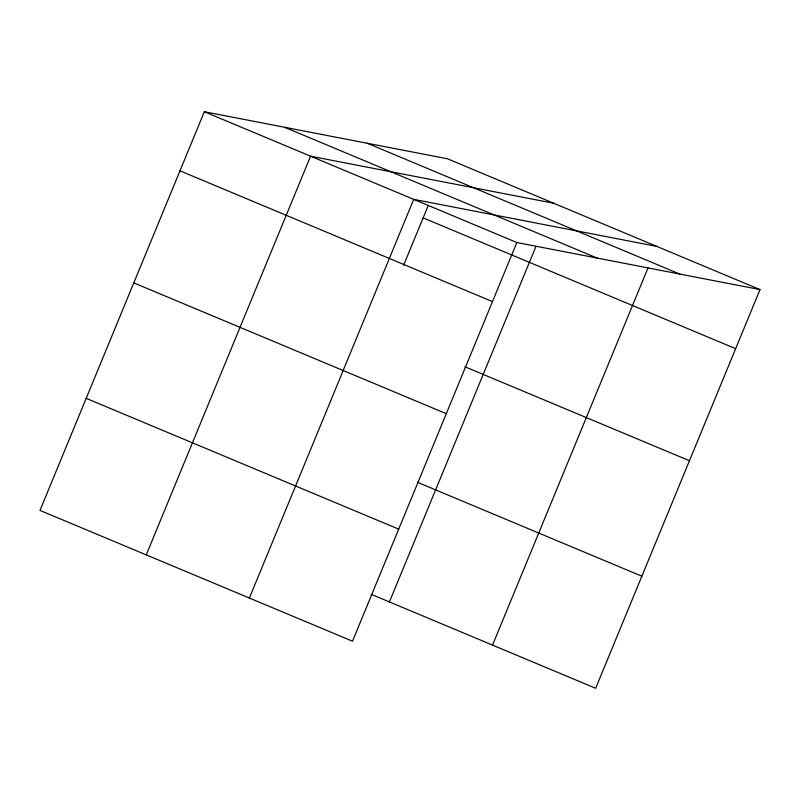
<?xml version="1.0" encoding="UTF-8"?>
<svg xmlns="http://www.w3.org/2000/svg" width="800" height="800" viewBox="0 0 800 800"><rect width="100%" height="100%" fill="white"/><g stroke="black" fill="none" stroke-linecap="round" stroke-linejoin="round"><path stroke-width="1.2" d="M760 289.59L447.49 158.79L204.33 111.73L40 510.41L352.51 641.21L516.84 242.52L760 289.59L595.67 688.27L371.14 594.3M146.25 554.88L310.58 156.2L553.74 203.26M249.38 598.05L413.71 199.36L656.87 246.42M403.61 265.25L428.29 205.38M389.42 601.95L535.95 246.44M492.54 645.11L647.97 268.01M367.25 143.26L679.76 274.05M284.57 127.26L597.08 258.05M204.33 111.73L516.84 242.52M423.14 217.88L735.64 348.68M179.97 170.82L492.48 301.61M464.92 366.77L689.45 460.74M133.78 282.88L446.29 413.68M417.33 482.23L641.86 576.21M86.19 398.35L398.7 529.14"/></g></svg>
